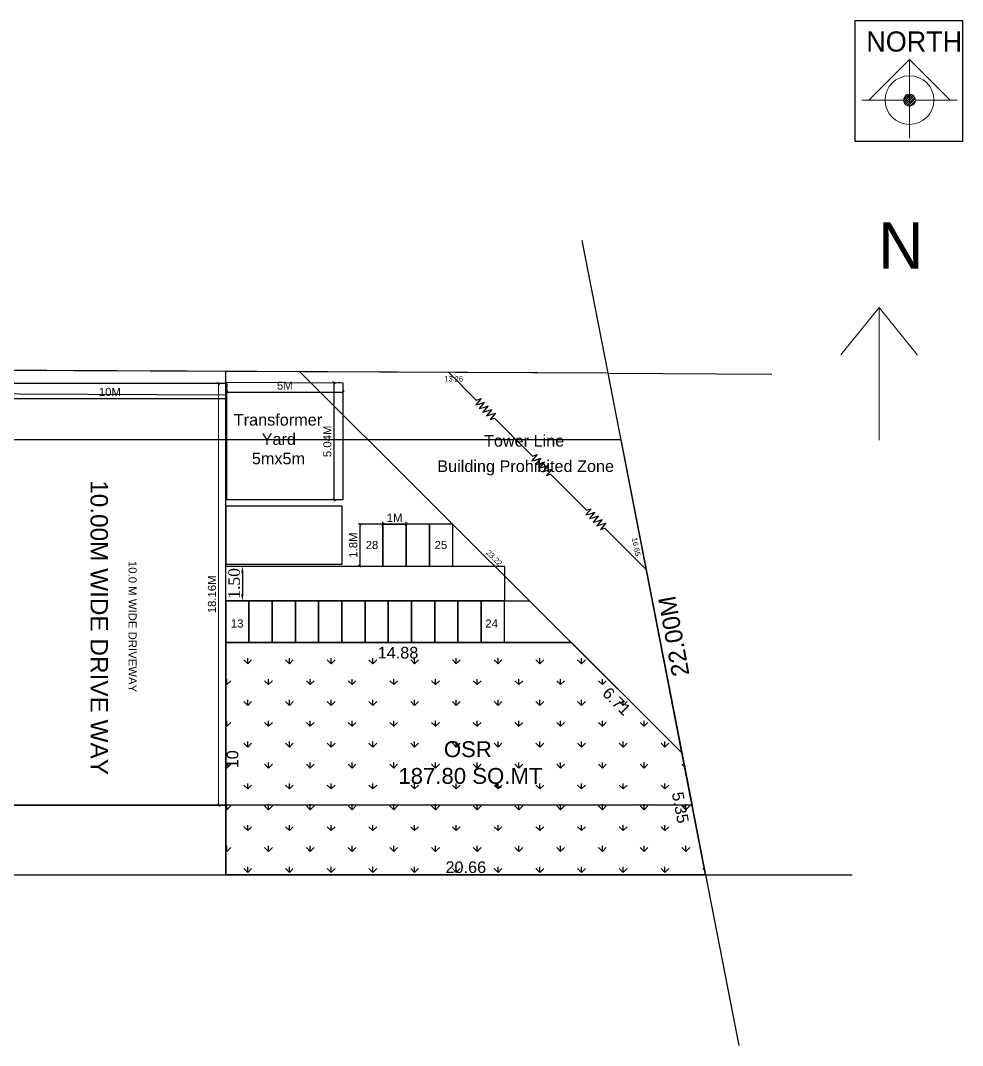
# Model space of a CAD drawing. Header units: metres. Extents: x 531 to 643, y 168 to 255.
# Drawn here: x 602.03 to 642.58, y 210.58 to 254.7 of the extents above; entities that cross this region are included whole.
import ezdxf

# ---------------------------------------------------------------- set-up
doc = ezdxf.new("R2010")
doc.units = ezdxf.units.M
doc.linetypes.add('DOT2', pattern=[0.125, 0, -0.125])
for name, color, linetype in [('BLK_1_LVL_0_REAR_SETBACK', 11, 'Continuous'), ('DRIVE_WAY', 7, 'Continuous'), ('OSR_PLAN', 7, 'Continuous'), ('PARKING_SLOT', 117, 'Continuous'), ('PER_AISLE_WIDTH', 10, 'Continuous'), ('PLOT_BOUNDARY', 70, 'Continuous'), ('RWH', 130, 'Continuous'), ('TRANSFORMER_YARD', 7, 'Continuous'), ('TWO_WHEELER_DRIVE_WAY', 6, 'Continuous')]:
    doc.layers.add(name, color=color, linetype=linetype)
doc.layers.add('NORTH_DIRECTION', color=7, linetype='Continuous', lineweight=0)
doc.layers.add('ROAD_WIDTH', color=183, linetype='Continuous', lineweight=13)
doc.layers.add('TWO_WHEELER_PARKING', color=2, linetype='Continuous', plot=False)
doc.styles.add('ANAND', font='times.ttf')
doc.styles.get("Standard").update_dxf_attribs({"font": 'arial.ttf', "height": 0.35})
doc.styles.add('USA TEXT', font='GOTHIC.TTF')
doc.dimstyles.new('ISO-25', dxfattribs={"dimtxt": 0.35, "dimasz": 0.1, "dimexe": 0.1, "dimexo": 0.1, "dimgap": 0.1, "dimtad": 1, "dimdsep": 46, "dimtxsty": 'Standard', "dimblk": 'OBLIQUE', "dimcen": 2.5, "dimclrd": 256, "dimclre": 256, "dimclrt": 256, "dimadec": 0, "dimazin": 0, "dimtfac": 1, "dimtix": 1, "dimtmove": 0, "dimatfit": 0, "dimldrblk": 'OBLIQUE', "dimfxl": 0, "dimlwd": -1, "dimlwe": -1, "dimarcsym": 0})
doc.dimstyles.new('SETBACK', dxfattribs={"dimtxt": 1, "dimasz": 0.75, "dimexe": 0.18, "dimexo": 0.0625, "dimgap": 0.095, "dimtad": 1, "dimzin": 0, "dimdsep": 46, "dimtxsty": 'ANAND', "dimcen": 0.09, "dimse1": 1, "dimse2": 1, "dimadec": 0, "dimazin": 0, "dimtfac": 1, "dimtix": 1, "dimtofl": 0, "dimtmove": 2, "dimatfit": 0, "dimfxl": 0, "dimtolj": 1, "dimtzin": 0, "dimarcsym": 0})

# ---------------------------------------------------------------- blocks, each defined once
blk = doc.blocks.new('A$Ccad94f06')
at = {"color": 0, "linetype": 'ByBlock', "lineweight": -2}
for p, q in [((0, 0), (0, 5.209)), ((0, 5.209), (4.617, 5.209)), ((4.617, 5.209), (4.617, 0)), ((4.617, 0), (0, 0))]:
    blk.add_line(p, q, dxfattribs=at)
at = {"layer": 'NORTH_DIRECTION'}
for p, q in [((0.587, 1.782), (2.335, 3.53)), ((2.335, 3.53), (4.084, 1.782)), ((2.335, 3.53), (2.335, 0.143)), ((2.08, 1.782), (0.283, 1.782)), ((2.081, 1.759), (2.358, 2.036)), ((2.09, 1.853), (2.264, 2.027)), ((2.097, 1.69), (2.427, 2.02)), ((2.127, 1.634), (2.483, 1.99)), ((2.167, 1.589), (2.528, 1.95)), ((2.218, 1.555), (2.562, 1.899)), ((2.281, 1.532), (2.585, 1.836)), ((4.387, 1.782), (2.591, 1.782)), ((3.383, 1.782), (4.084, 1.782)), ((4.084, 1.782), (3.383, 1.782)), ((2.362, 1.527), (2.59, 1.755))]:
    blk.add_line(p, q, dxfattribs=at)
for radius in [1.048, 0.256]:
    blk.add_circle((2.335, 1.782), radius, dxfattribs=at)
at = {"layer": 'NORTH_DIRECTION', "lineweight": 5, "style": 'USA TEXT'}
blk.add_text('NORTH', height=0.8678, dxfattribs=at).set_placement((0.476, 3.871))
blk = doc.blocks.new('_Oblique')
at = {"color": 0, "linetype": 'ByBlock', "lineweight": -2}
blk.add_line((-0.5, -0.5), (0.5, 0.5), dxfattribs=at)
blk = doc.blocks.new('*D79')
at = {"layer": 'Defpoints', "color": 0}
for p in [(600.872, 239.08), (610.872, 239.08), (610.872, 238.431)]:
    blk.add_point(p, dxfattribs=at)
at = {"layer": 'DRIVE_WAY', "color": 255}
for p, q in [((600.872, 238.681), (600.872, 238.331)), ((600.872, 238.431), (610.872, 238.431)), ((610.872, 238.681), (610.872, 238.331))]:
    blk.add_line(p, q, dxfattribs=at)
at = {"layer": 'DRIVE_WAY', "color": 255, "xscale": 0.1, "yscale": 0.1, "zscale": 0.1, "rotation": 180}
blk.add_blockref('_Oblique', (600.872, 238.431), dxfattribs=at)
at = {"layer": 'DRIVE_WAY', "color": 255, "xscale": 0.1, "yscale": 0.1, "zscale": 0.1}
blk.add_blockref('_Oblique', (610.872, 238.431), dxfattribs=at)
at = {"layer": 'DRIVE_WAY', "color": 255, "insert": (605.872, 238.709), "char_height": 0.35, "attachment_point": 5}
blk.add_mtext('10M', dxfattribs=at)
blk = doc.blocks.new('*D80')
at = {"layer": 'Defpoints', "color": 0}
for p in [(610.55, 239.08), (610.872, 239.08), (610.858, 220.919)]:
    blk.add_point(p, dxfattribs=at)
at = {"layer": 'ROAD_WIDTH'}
for p, q in [((610.772, 239.08), (610.45, 239.08)), ((610.55, 220.919), (610.55, 239.08)), ((610.758, 220.919), (610.45, 220.919))]:
    blk.add_line(p, q, dxfattribs=at)
at = {"layer": 'ROAD_WIDTH', "xscale": 0.1, "yscale": 0.1, "zscale": 0.1}
for p, rotation in [((610.55, 239.08), 90), ((610.55, 220.919), 270)]:
    blk.add_blockref('_Oblique', p, dxfattribs=dict(at, rotation=rotation))
at = {"layer": 'ROAD_WIDTH', "insert": (610.271, 230), "char_height": 0.35, "attachment_point": 5, "rotation": 90}
blk.add_mtext('18.16M', dxfattribs=at)
blk = doc.blocks.new('*D87')
at = {"layer": 'Defpoints', "color": 0}
for p in [(610.866, 231.219), (611.577, 229.719), (612.858, 229.719)]:
    blk.add_point(p, dxfattribs=at)
at = {"layer": 'TWO_WHEELER_DRIVE_WAY', "color": 0, "lineweight": -2}
blk.add_line((611.577, 230.919), (611.577, 230.019), dxfattribs=at)
at = {"layer": 'TWO_WHEELER_DRIVE_WAY', "color": 0}
for points in [[(611.527, 230.919), (611.627, 230.919), (611.577, 231.219)], [(611.527, 230.019), (611.627, 230.019), (611.577, 229.719)]]:
    blk.add_solid(points, dxfattribs=at)
at = {"layer": 'TWO_WHEELER_DRIVE_WAY', "color": 0, "insert": (611.227, 230.469), "char_height": 0.5, "attachment_point": 5, "rotation": 90, "style": 'ANAND'}
blk.add_mtext('\\A1;1.50', dxfattribs=at)
blk = doc.blocks.new('*D88')
for p, q in [((616.63, 233.019), (616.73, 233.019)), ((616.63, 233.019), (616.63, 231.219)), ((616.63, 231.219), (616.73, 231.219))]:
    blk.add_line(p, q)
at = {"layer": 'Defpoints', "color": 0}
for p in [(616.63, 233.019), (616.63, 231.219), (616.63, 231.219)]:
    blk.add_point(p, dxfattribs=at)
at = {"xscale": 0.1, "yscale": 0.1, "zscale": 0.1}
for p, rotation in [((616.63, 233.019), 90), ((616.63, 231.219), 270)]:
    blk.add_blockref('_Oblique', p, dxfattribs=dict(at, rotation=rotation))
at = {"insert": (616.351, 232.119), "char_height": 0.35, "attachment_point": 5, "rotation": 90}
blk.add_mtext('1.8M', dxfattribs=at)
blk = doc.blocks.new('*D89')
for p, q in [((617.63, 233.019), (617.63, 233.119)), ((617.63, 233.019), (618.63, 233.019)), ((618.63, 233.019), (618.63, 233.119))]:
    blk.add_line(p, q)
at = {"layer": 'Defpoints', "color": 0}
for p in [(617.63, 233.019), (618.63, 233.019), (618.63, 233.019)]:
    blk.add_point(p, dxfattribs=at)
at = {"xscale": 0.1, "yscale": 0.1, "zscale": 0.1, "rotation": 180}
blk.add_blockref('_Oblique', (617.63, 233.019), dxfattribs=at)
at = {"xscale": 0.1, "yscale": 0.1, "zscale": 0.1}
blk.add_blockref('_Oblique', (618.63, 233.019), dxfattribs=at)
at = {"insert": (618.13, 233.295), "char_height": 0.35, "attachment_point": 5}
blk.add_mtext('1M', dxfattribs=at)
blk = doc.blocks.new('*D119')
at = {"layer": 'Defpoints', "color": 0}
for p in [(610.906, 239.129), (615.906, 239.105), (615.906, 238.706)]:
    blk.add_point(p, dxfattribs=at)
at = {"layer": 'TRANSFORMER_YARD', "color": 7, "linetype": 'DOT2'}
for p, q in [((610.906, 239.029), (610.906, 238.606)), ((615.906, 239.005), (615.906, 238.606))]:
    blk.add_line(p, q, dxfattribs=at)
at = {"layer": 'TRANSFORMER_YARD', "color": 7}
blk.add_line((610.906, 238.706), (615.906, 238.706), dxfattribs=at)
at = {"layer": 'TRANSFORMER_YARD', "color": 7, "xscale": 0.1, "yscale": 0.1, "zscale": 0.1, "rotation": 180}
blk.add_blockref('_Oblique', (610.906, 238.706), dxfattribs=at)
at = {"layer": 'TRANSFORMER_YARD', "color": 7, "xscale": 0.1, "yscale": 0.1, "zscale": 0.1}
blk.add_blockref('_Oblique', (615.906, 238.706), dxfattribs=at)
at = {"layer": 'TRANSFORMER_YARD', "color": 7, "insert": (613.406, 238.984), "char_height": 0.35, "attachment_point": 5}
blk.add_mtext('5M', dxfattribs=at)
blk = doc.blocks.new('*D120')
at = {"layer": 'Defpoints', "color": 0}
for p in [(615.906, 239.105), (615.515, 234.066), (615.906, 234.066)]:
    blk.add_point(p, dxfattribs=at)
at = {"layer": 'TRANSFORMER_YARD', "color": 7, "linetype": 'DOT2'}
for p, q in [((615.806, 239.105), (615.415, 239.105)), ((615.806, 234.066), (615.415, 234.066))]:
    blk.add_line(p, q, dxfattribs=at)
at = {"layer": 'TRANSFORMER_YARD', "color": 7}
blk.add_line((615.515, 239.105), (615.515, 234.066), dxfattribs=at)
at = {"layer": 'TRANSFORMER_YARD', "color": 7, "xscale": 0.1, "yscale": 0.1, "zscale": 0.1}
for p, rotation in [((615.515, 239.105), 90), ((615.515, 234.066), 270)]:
    blk.add_blockref('_Oblique', p, dxfattribs=dict(at, rotation=rotation))
at = {"layer": 'TRANSFORMER_YARD', "color": 7, "insert": (615.236, 236.585), "char_height": 0.35, "attachment_point": 5, "rotation": 90}
blk.add_mtext('5.04M', dxfattribs=at)

msp = doc.modelspace()

# ---------------------------------------------------------------- hatches: boundary and pattern name
h = msp.add_hatch()
h.set_pattern_fill('GRASS', color=256, scale=0.05)
h.set_pattern_definition([(90, (-254.7893, 159.6579), (-0.8980256, 0.8980256), [0.238125, -1.5579262]), (45, (-254.7893, 159.658), (-0.8980256, 0.8980256), [0.238125, -1.031875]), (135, (-254.7893, 159.658), (-0.8980256, -0.8980256), [0.238125, -1.031875])])
h.paths.add_polyline_path([(610.858, 227.919), (610.858, 220.919), (630.935, 220.919), (630.496, 223.175), (625.742, 227.919)])
h.paths.add_polyline_path([(631.519, 217.919), (630.935, 220.919), (610.858, 220.919), (610.858, 217.919)])
h.paths.add_polyline_path([(626.847, 225.694), (627.989, 224.552), (628.53, 225.094), (627.388, 226.236)], flags=24)
h.paths.add_polyline_path([(629.899, 221.539), (630.208, 219.954), (630.96, 220.1), (630.651, 221.685)], flags=9)
h.paths.add_polyline_path([(611.538, 222.382), (611.538, 223.414), (610.772, 223.414), (610.772, 222.382)], flags=9)
h.paths.add_polyline_path([(617.276, 227.102), (619.279, 227.102), (619.279, 227.868), (617.276, 227.868)], flags=24)
h.paths.add_polyline_path([(618.105, 221.601), (624.679, 221.601), (624.679, 222.723), (618.105, 222.723)], flags=24)
h.paths.add_polyline_path([(618.219, 222.803), (622.493, 222.803), (622.493, 223.862), (618.219, 223.862)], flags=24)
h.paths.add_polyline_path([(620.193, 217.866), (622.196, 217.866), (622.196, 218.632), (620.193, 218.632)], flags=9)

# ---------------------------------------------------------------- linework, layer by layer
for p, q in [((627.318, 239.514), (626.205, 245.235)), ((627.318, 239.514), (542.719, 239.919)), ((630.496, 223.175), (614.056, 239.578)), ((620.458, 239.547), (621.646, 238.362)), ((631.519, 217.919), (627.318, 239.514)), ((627.318, 239.514), (634.369, 239.481)), ((621.85, 238.425), (621.621, 238.154)), ((621.646, 238.362), (621.85, 238.425)), ((621.621, 238.154), (621.803, 238.205)), ((622.006, 238.268), (621.777, 237.998)), ((621.777, 237.998), (621.96, 238.049)), ((621.803, 238.205), (622.006, 238.268)), ((622.163, 238.112), (621.934, 237.842)), ((621.934, 237.842), (622.116, 237.893)), ((621.96, 238.049), (622.163, 238.112)), ((622.319, 237.956), (622.09, 237.686)), ((622.116, 237.893), (622.319, 237.956)), ((622.09, 237.686), (622.273, 237.737)), ((622.476, 237.8), (622.247, 237.529)), ((622.247, 237.529), (622.429, 237.581)), ((622.273, 237.737), (622.476, 237.8)), ((622.429, 237.581), (624.063, 235.95)), ((624.267, 236.013), (624.038, 235.743)), ((624.038, 235.743), (624.22, 235.794)), ((624.063, 235.95), (624.267, 236.013)), ((624.423, 235.857), (624.194, 235.587)), ((624.194, 235.587), (624.376, 235.638)), ((624.22, 235.794), (624.423, 235.857)), ((624.58, 235.701), (624.351, 235.431)), ((624.376, 235.638), (624.58, 235.701)), ((624.351, 235.431), (624.533, 235.482)), ((624.736, 235.545), (624.507, 235.274)), ((624.507, 235.274), (624.69, 235.325)), ((624.533, 235.482), (624.736, 235.545)), ((624.893, 235.388), (624.664, 235.118)), ((624.69, 235.325), (624.893, 235.388)), ((624.664, 235.118), (624.846, 235.169)), ((624.846, 235.169), (626.395, 233.624)), ((626.598, 233.687), (626.369, 233.416)), ((626.369, 233.416), (626.552, 233.468)), ((626.395, 233.624), (626.598, 233.687)), ((626.755, 233.531), (626.526, 233.26)), ((626.552, 233.468), (626.755, 233.531)), ((626.526, 233.26), (626.708, 233.311)), ((626.912, 233.374), (626.683, 233.104)), ((626.683, 233.104), (626.865, 233.155)), ((626.708, 233.311), (626.912, 233.374)), ((627.068, 233.218), (626.839, 232.948)), ((626.839, 232.948), (627.022, 232.999)), ((626.865, 233.155), (627.068, 233.218)), ((627.225, 233.062), (626.996, 232.792)), ((627.022, 232.999), (627.225, 233.062)), ((626.996, 232.792), (627.178, 232.843)), ((627.178, 232.843), (628.962, 231.063)), ((625.75, 227.919), (610.858, 227.919)), ((610.858, 227.919), (610.858, 217.919)), ((630.496, 223.175), (625.75, 227.919)), ((631.519, 217.919), (630.496, 223.175)), ((542.719, 217.919), (631.519, 217.919)), ((610.858, 217.919), (631.519, 217.919)), ((631.519, 217.919), (637.822, 217.919)), ((631.519, 217.919), (632.947, 210.576))]:
    msp.add_line(p, q)
for points in [[(610.858, 231.219), (622.698, 231.219)], [(610.858, 229.719), (623.937, 229.719)]]:
    msp.add_lwpolyline(points)
at = {"color": 255}
msp.add_lwpolyline([(542.719, 217.919), (610.858, 217.919), (610.858, 220.919), (542.719, 220.919), (542.719, 217.919)], dxfattribs=at)
at = {"layer": 'BLK_1_LVL_0_REAR_SETBACK'}
msp.add_lwpolyline([(588.439, 236.669), (627.871, 236.669), (630.935, 220.919), (588.439, 220.919)], close=True, dxfattribs=at)
at = {"layer": 'DRIVE_WAY', "color": 255}
msp.add_lwpolyline([(600.872, 239.08), (600.858, 220.919), (610.858, 220.919), (610.872, 239.08)], close=True, dxfattribs=at)
at = {"layer": 'NORTH_DIRECTION'}
for points in [[(638.983, 236.631), (638.983, 236.631), (638.983, 242.347), (637.342, 240.311)], [(640.638, 240.295), (640.638, 240.295), (638.983, 242.347)]]:
    msp.add_lwpolyline(points, dxfattribs=at)
at = {"layer": 'OSR_PLAN'}
msp.add_lwpolyline([(610.858, 227.919), (625.742, 227.919), (630.496, 223.175), (631.519, 217.919), (610.858, 217.919)], close=True, dxfattribs=at)
at = {"layer": 'PARKING_SLOT', "color": 30}
msp.add_lwpolyline([(615.868, 231.299), (615.868, 233.799), (610.868, 233.799), (610.868, 231.299)], close=True, dxfattribs=at)
at = {"layer": 'PER_AISLE_WIDTH', "color": 5}
msp.add_lwpolyline([(600.872, 239.08), (600.858, 220.919), (610.858, 220.919), (610.872, 239.08)], close=True, dxfattribs=at)
at = {"layer": 'PLOT_BOUNDARY', "color": 70, "ltscale": 400}
msp.add_lwpolyline([(542.719, 239.919), (542.719, 217.919), (631.519, 217.919), (627.318, 239.514)], close=True, dxfattribs=at)
at = {"layer": 'RWH', "ltscale": 400}
msp.add_lwpolyline([(610.858, 238.593), (610.858, 239.593), (542.719, 239.919), (542.719, 238.919)], close=True, dxfattribs=at)
at = {"layer": 'TRANSFORMER_YARD', "color": 7}
msp.add_lwpolyline([(615.906, 239.105), (615.906, 234.066), (610.906, 234.066), (610.906, 239.129)], close=True, dxfattribs=at)
at = {"layer": 'TWO_WHEELER_DRIVE_WAY', "color": 6}
msp.add_lwpolyline([(610.866, 231.219), (622.858, 231.219), (622.858, 229.719), (610.866, 229.719)], close=True, dxfattribs=at)
at = {"layer": 'TWO_WHEELER_PARKING', "linetype": 'Continuous'}
for points in [[(617.63, 233.019), (616.63, 233.019), (616.63, 231.219), (617.63, 231.219)], [(618.63, 233.019), (617.63, 233.019), (617.63, 231.219), (618.63, 231.219)], [(619.63, 233.019), (618.63, 233.019), (618.63, 231.219), (619.63, 231.219)], [(620.63, 233.019), (619.63, 233.019), (619.63, 231.219), (620.63, 231.219)], [(611.858, 229.719), (610.858, 229.719), (610.858, 227.919), (611.858, 227.919)], [(612.858, 229.719), (611.858, 229.719), (611.858, 227.919), (612.858, 227.919)], [(613.858, 229.719), (612.858, 229.719), (612.858, 227.919), (613.858, 227.919)], [(614.858, 229.719), (613.858, 229.719), (613.858, 227.919), (614.858, 227.919)], [(615.858, 229.719), (614.858, 229.719), (614.858, 227.919), (615.858, 227.919)], [(616.858, 229.719), (615.858, 229.719), (615.858, 227.919), (616.858, 227.919)], [(617.858, 229.719), (616.858, 229.719), (616.858, 227.919), (617.858, 227.919)], [(618.858, 229.719), (617.858, 229.719), (617.858, 227.919), (618.858, 227.919)], [(619.858, 229.719), (618.858, 229.719), (618.858, 227.919), (619.858, 227.919)], [(620.858, 229.719), (619.858, 229.719), (619.858, 227.919), (620.858, 227.919)], [(621.858, 229.719), (620.858, 229.719), (620.858, 227.919), (621.858, 227.919)], [(622.858, 229.719), (621.858, 229.719), (621.858, 227.919), (622.858, 227.919)]]:
    msp.add_lwpolyline(points, close=True, dxfattribs=at)

# ---------------------------------------------------------------- block references
msp.add_blockref('A$Ccad94f06', (637.959, 249.494))

# ---------------------------------------------------------------- texts
for s, height, rotation, p in [('13.26', 0.23, 359.7258, (620.273, 239.164)), ('10.00M WIDE DRIVE WAY', 0.75, 270, (605.04, 234.912)), ('16.65', 0.23, 281.0084, (628.343, 232.416)), ('23.22', 0.23, 315.0665, (622.052, 231.77)), ('22.00M', 0.75, 100.2135, (630.825, 226.541)), ('6.71', 0.5, 315.0157, (627.033, 225.7)), ('10', 0.5, 90, (611.401, 222.509)), ('5.35', 0.5, 281.0084, (630.058, 221.44))]:
    msp.add_text(s, height=height, rotation=rotation).set_placement(p)
for s, height, p in [('Transformer', 0.5, (611.207, 237.265)), ('Yard', 0.5, (612.408, 236.431)), ('Tower Line', 0.5, (621.978, 236.362)), ('5mx5m', 0.5, (611.985, 235.598)), ('Building Prohibited Zone', 0.5, (619.967, 235.267)), ('14.88', 0.5, (617.403, 227.238)), ('       OSR', 0.6825, (618.396, 222.991)), ('187.80 SQ.MT', 0.6825, (618.292, 221.841)), ('20.66', 0.5, (620.32, 218.002))]:
    msp.add_text(s, height=height).set_placement(p)
at = {"char_height": 0.35, "attachment_point": 5}
for s, insert in [('28', (617.156, 232.12)), ('25', (620.123, 232.12)), ('13', (611.353, 228.742)), ('24', (622.308, 228.742))]:
    msp.add_mtext(s, dxfattribs=dict(at, insert=insert))
at = {"layer": 'DRIVE_WAY', "color": 255, "insert": (607.027, 231.437), "char_height": 0.35, "attachment_point": 1, "rotation": 270}
msp.add_mtext_dynamic_manual_height_columns('10.0 M WIDE DRIVEWAY', width=5.63416, gutter_width=1.75, heights=[0], dxfattribs=at)
at = {"layer": 'NORTH_DIRECTION', "insert": (638.955, 246.015), "char_height": 2, "attachment_point": 1, "style": 'USA TEXT'}
msp.add_mtext_dynamic_manual_height_columns('N', width=1.18507, gutter_width=30, heights=[2.651], dxfattribs=at)

# ---------------------------------------------------------------- dimensions: what is measured, and where the dimension line sits
dim = msp.add_linear_dim(base=(618.63, 233.019), p1=(617.63, 233.019), p2=(618.63, 233.019), dimstyle='ISO-25', override={"dimpost": 'M', "dimfxl": 0.25, "dimfxlon": 1, "dimarcsym": 1})
dim.commit()
dim.dimension.update_dxf_attribs({"geometry": '*D89', "text_midpoint": (618.13, 233.295)})
dim = msp.add_linear_dim(base=(616.63, 231.219), p1=(616.63, 233.019), p2=(616.63, 231.219), angle=90, dimstyle='ISO-25', override={"dimpost": 'M', "dimfxl": 0.25, "dimfxlon": 1, "dimarcsym": 1})
dim.commit()
dim.dimension.update_dxf_attribs({"geometry": '*D88', "text_midpoint": (616.351, 232.119)})
at = {"layer": 'DRIVE_WAY', "color": 255}
dim = msp.add_linear_dim(base=(610.872, 238.431), p1=(600.872, 239.08), p2=(610.872, 239.08), dimstyle='ISO-25', override={"dimpost": 'M', "dimclrd": 255, "dimclre": 255, "dimclrt": 255, "dimfxl": 0.25, "dimfxlon": 1, "dimarcsym": 1}, dxfattribs=at)
dim.commit()
dim.dimension.update_dxf_attribs({"geometry": '*D79', "text_midpoint": (605.872, 238.709)})
at = {"layer": 'ROAD_WIDTH', "color": 2}
dim = msp.add_linear_dim(base=(610.55, 239.08), p1=(610.858, 220.919), p2=(610.872, 239.08), angle=90, dimstyle='ISO-25', override={"dimpost": 'M'}, dxfattribs=at)
dim.commit()
dim.dimension.update_dxf_attribs({"geometry": '*D80', "text_midpoint": (610.271, 230)})
at = {"layer": 'TRANSFORMER_YARD', "color": 7}
dim = msp.add_linear_dim(base=(615.906, 238.706), p1=(610.906, 239.129), p2=(615.906, 239.105), dimstyle='ISO-25', override={"dimpost": 'M', "dimclrd": 7, "dimclre": 7, "dimclrt": 7, "dimfxl": 3, "dimfxlon": 1, "dimarcsym": 1}, dxfattribs=at)
dim.commit()
dim.dimension.update_dxf_attribs({"geometry": '*D119', "text_midpoint": (613.406, 238.984)})
dim = msp.add_linear_dim(base=(615.515, 234.066), p1=(615.906, 239.105), p2=(615.906, 234.066), angle=90, dimstyle='ISO-25', override={"dimpost": 'M', "dimclrd": 7, "dimclre": 7, "dimclrt": 7, "dimfxl": 3, "dimfxlon": 1, "dimarcsym": 1}, dxfattribs=at)
dim.commit()
dim.dimension.update_dxf_attribs({"geometry": '*D120', "text_midpoint": (615.236, 236.585)})
at = {"layer": 'TWO_WHEELER_DRIVE_WAY', "color": 6}
dim = msp.add_linear_dim(base=(611.577, 229.719), p1=(610.866, 231.219), p2=(612.858, 229.719), angle=90, dimstyle='SETBACK', override={"dimtxt": 0.5, "dimasz": 0.3}, dxfattribs=at)
dim.commit()
dim.dimension.update_dxf_attribs({"geometry": '*D87', "text_midpoint": (611.227, 230.469)})

doc.saveas('drawing.dxf')
